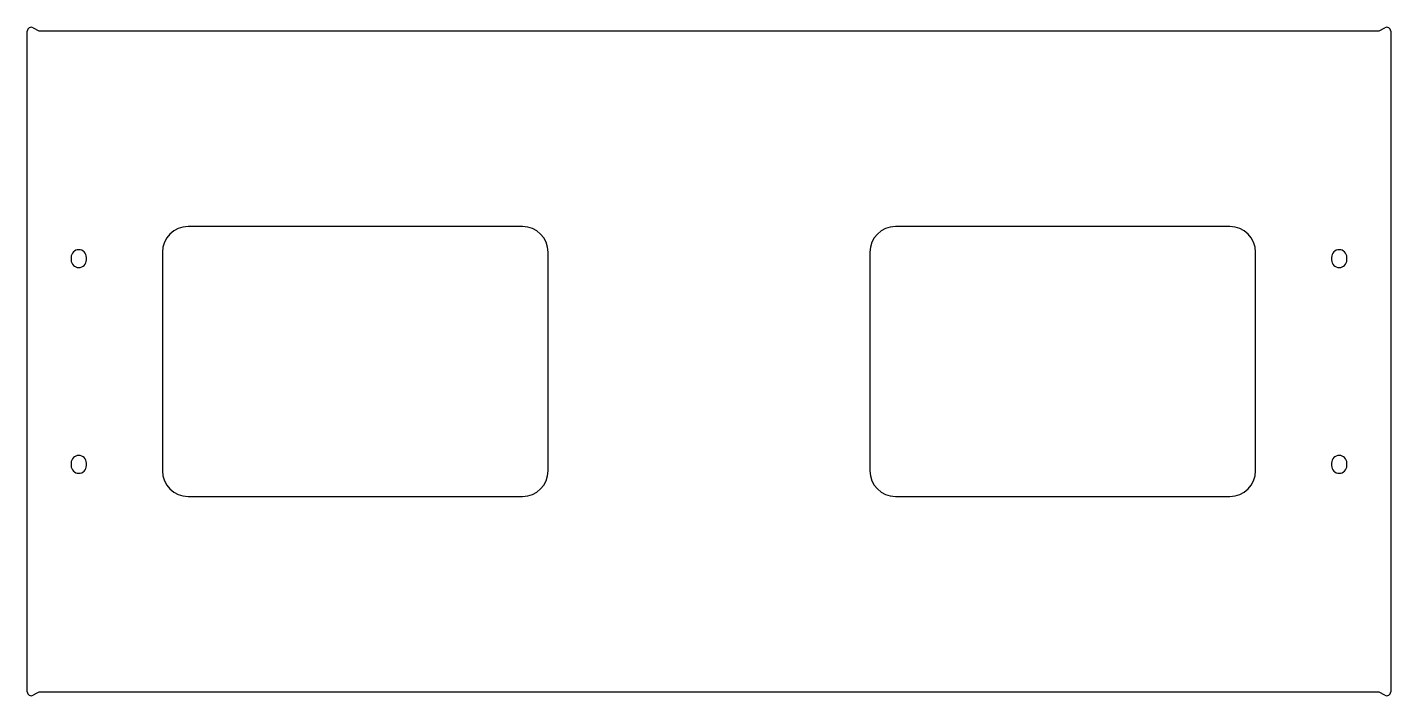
# Model space of a CAD drawing. Extents: x 413 to 1474, y 103 to 623.
import ezdxf

# ---------------------------------------------------------------- set-up
doc = ezdxf.new("R2010")
doc.units = 0

msp = doc.modelspace()

# ---------------------------------------------------------------- linework, layer by layer
for p, q in [((413.45, 106.5), (413.45, 620.3)), ((417.98, 622.97), (422.51, 620.45)), ((422.51, 620.45), (1464.49, 620.45)), ((1464.49, 620.45), (1469.02, 622.97)), ((1473.55, 620.3), (1473.55, 106.5)), ((798.5, 468.35), (538.5, 468.35)), ((1348.5, 468.35), (1088.5, 468.35)), ((518.55, 448.4), (518.55, 278.4)), ((818.45, 363.4), (818.45, 448.4)), ((1068.55, 448.4), (1068.55, 278.4)), ((1368.45, 363.4), (1368.45, 448.4)), ((447.55, 444.4), (447.55, 442.4)), ((459.45, 442.4), (459.45, 444.4)), ((1427.55, 444.4), (1427.55, 442.4)), ((1439.45, 442.4), (1439.45, 444.4)), ((818.45, 278.4), (818.45, 363.4)), ((1368.45, 278.4), (1368.45, 363.4)), ((447.55, 284.4), (447.55, 282.4)), ((459.45, 282.4), (459.45, 284.4)), ((1427.55, 284.4), (1427.55, 282.4)), ((1439.45, 282.4), (1439.45, 284.4)), ((538.5, 258.45), (798.5, 258.45)), ((1088.5, 258.45), (1348.5, 258.45)), ((422.51, 106.35), (420.25, 105.1)), ((1464.49, 106.35), (422.51, 106.35)), ((1469.02, 103.83), (1464.49, 106.35)), ((420.25, 105.1), (417.98, 103.83))]:
    msp.add_line(p, q)
for centre, radius, start, end in [((416.5, 620.3), 3.05, 61.00008, 180), ((1470.5, 620.3), 3.05, 360, 118.99992), ((538.5, 448.4), 19.95, 90, 180), ((798.5, 448.4), 19.95, 0, 90), ((1088.5, 448.4), 19.95, 90, 180), ((1348.5, 448.4), 19.95, 0, 90), ((453.5, 444.4), 5.95, 90, 180), ((453.5, 444.4), 5.95, 0, 90), ((1433.5, 444.4), 5.95, 90, 180), ((1433.5, 444.4), 5.95, 0, 90), ((453.5, 442.4), 5.95, 180, 0), ((1433.5, 442.4), 5.95, 180, 0), ((453.5, 284.4), 5.95, 90, 180), ((453.5, 284.4), 5.95, 0, 90), ((1433.5, 284.4), 5.95, 90, 180), ((1433.5, 284.4), 5.95, 0, 90), ((453.5, 282.4), 5.95, 180, 0), ((538.5, 278.4), 19.95, 180, 270), ((798.5, 278.4), 19.95, 270, 0), ((1088.5, 278.4), 19.95, 180, 270), ((1348.5, 278.4), 19.95, 270, 0), ((1433.5, 282.4), 5.95, 180, 0), ((416.5, 106.5), 3.05, 180, 298.99991), ((1470.5, 106.5), 3.05, 241.00009, 0)]:
    msp.add_arc(centre, radius, start, end)

doc.saveas('drawing.dxf')
